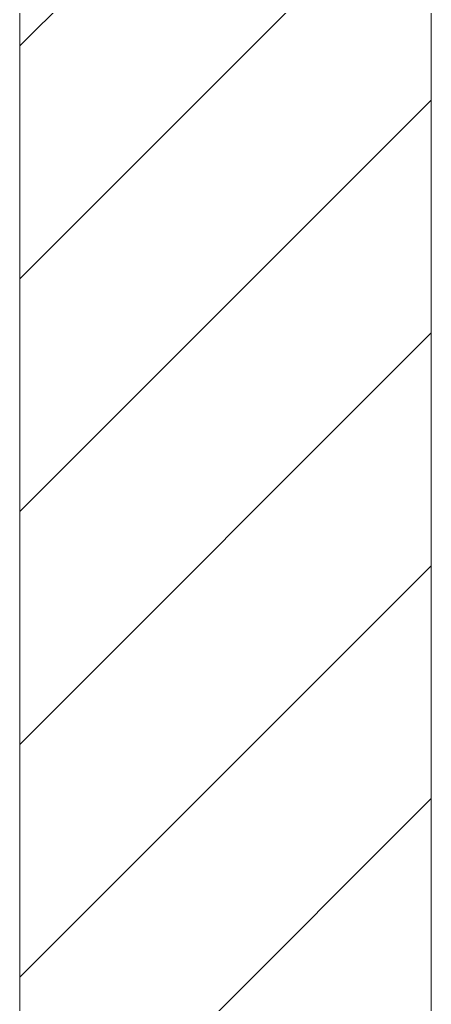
# Model space of a CAD drawing. Header units: millimetres. Extents: x 1680 to 166026, y 35966 to 91121.
# Drawn here: x 131950 to 132350, y 46614 to 47571 of the extents above; entities that cross this region are included whole.
import ezdxf

# ---------------------------------------------------------------- set-up
doc = ezdxf.new("R2010")
doc.units = ezdxf.units.MM

# ---------------------------------------------------------------- blocks, each defined once
blk = doc.blocks.new('plan')
at = {"color": 252, "lineweight": 20, "true_color": 0x939598}
for p, q in [((503332.13, -213712.24), (503332.13, -192512.24)), ((502932.13, -202172.24), (502932.13, -213312.24))]:
    blk.add_line(p, q, dxfattribs=at)
at = {"color": 252, "linetype": 'Continuous', "lineweight": 20, "true_color": 0x939598}
for p, q in [((502932.13, -211411.56), (503332.13, -211011.56)), ((502932.13, -211637.84), (503332.13, -211237.84)), ((502932.13, -211864.11), (503332.13, -211464.11)), ((502932.13, -212090.39), (503332.13, -211690.39)), ((502932.13, -212316.66), (503332.13, -211916.66)), ((502932.13, -212542.94), (503332.13, -212142.94))]:
    blk.add_line(p, q, dxfattribs=at)

msp = doc.modelspace()

# ---------------------------------------------------------------- block references
msp.add_blockref('plan', (-370982.17, 258957.24))

doc.saveas('drawing.dxf')
